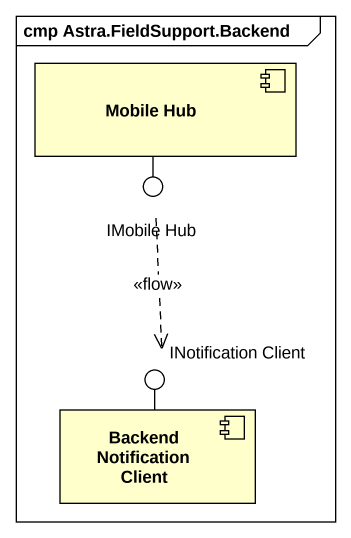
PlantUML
@startuml
mainframe cmp Astra.FieldSupport.Backend
component "Mobile Hub" as Mobile_Hub
() "IMobile Hub" as IMobile_Hub
() "INotification Client" as INotification_Client
component "Backend Notification Client" as Backend_Notification_Client
Mobile_Hub -- IMobile_Hub
Backend_Notification_Client -up- INotification_Client
IMobile_Hub ..> INotification_Client : <<flow>>
@enduml
